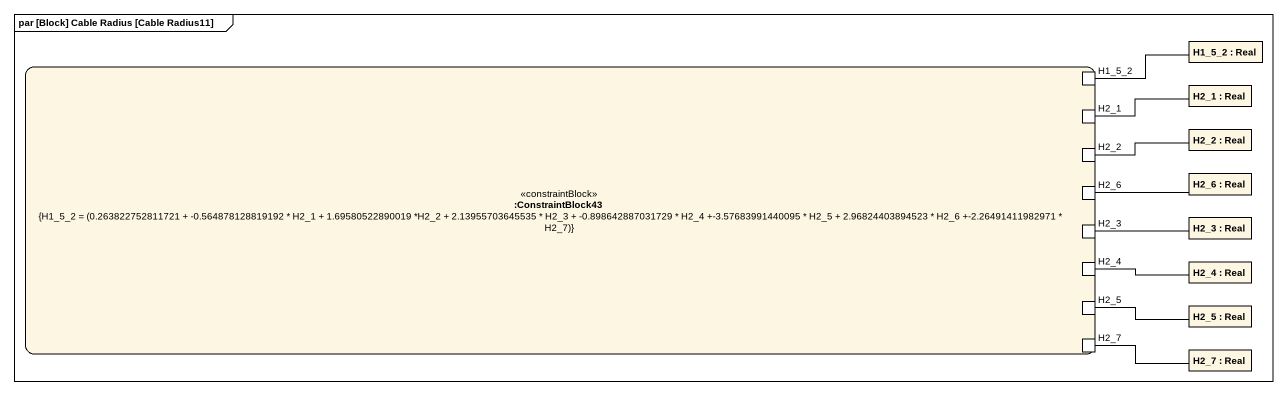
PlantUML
@startuml
mainframe par [Block] Cable Radius [Cable Radius11]
rectangle "H1_5_2 : Real" as H1_5_2
rectangle ":ConstraintBlock43\n{H1_5_2 = (0.263822752811721 + -0.564878128819192 * H2_1 + 1.69580522890019 *H2_2 + 2.13955703645535 * H2_3 + -0.898642887031729 * H2_4 +-3.57683991440095 * H2_5 + 2.96824403894523 * H2_6 +-2.26491411982971 * H2_7)}" as ConstraintBlock43 <<constraintBlock>> {
  port "H1_5_2" as H1_5_2_2
  port "H2_1" as H2_1_2
  port "H2_2" as H2_2_2
  port "H2_6" as H2_6_2
  port "H2_3" as H2_3_2
  port H2_4
  port H2_5
  port H2_7
}
rectangle "H2_1 : Real" as H2_1
rectangle "H2_2 : Real" as H2_2
rectangle "H2_6 : Real" as H2_6
rectangle "H2_3 : Real" as H2_3
rectangle "H2_4 : Real" as H2_4_2
rectangle "H2_5 : Real" as H2_5_2
rectangle "H2_7 : Real" as H2_7_2
H1_5_2_2 -right- H1_5_2
H2_1_2 -right- H2_1
H2_2_2 -right- H2_2
H2_6_2 -right- H2_6
H2_3_2 -right- H2_3
H2_4 -right- H2_4_2
H2_5 -right- H2_5_2
H2_7 -right- H2_7_2
@enduml
